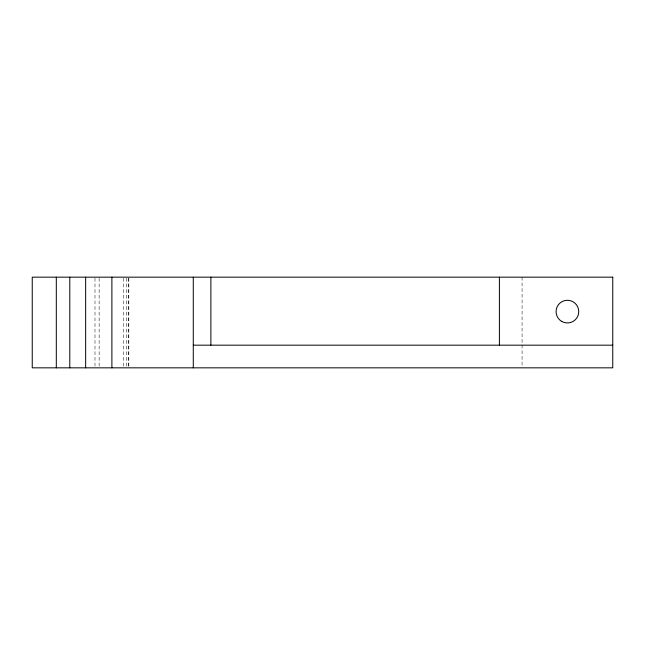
<?xml version="1.0" encoding="UTF-8"?>
<svg xmlns="http://www.w3.org/2000/svg" width="645" height="645" viewBox="0 0 645 645"><rect width="100%" height="100%" fill="white"/><g stroke="black" fill="none" stroke-linecap="round" stroke-linejoin="round"><path stroke-width="0.48" stroke-dasharray="3.23 2.42" d="M522.071 277.165L522.071 366.836M128.831 278.164L128.831 366.836M128.218 278.164L128.218 367.835M126.404 278.164L126.404 367.835M123.526 278.164L123.526 366.836M99.136 278.164L99.136 366.836M94.992 278.164L94.992 366.836"/><path stroke-width="0.97" d="M193.282 345.172L612.75 345.172M499.399 277.165L499.399 345.172M210.883 277.165L210.883 345.172M193.282 277.165L193.282 367.835M111.891 277.165L111.891 367.835M85.648 277.165L85.648 367.835M69.789 277.165L69.789 367.835M56.309 277.165L56.309 367.835M612.75 277.165L32.25 277.165L32.25 367.835L612.75 367.835L612.75 277.165M561.747 321.428A11.336 11.336 0 0 0 578.742 311.616A11.336 11.336 0 0 0 561.747 301.796A11.336 11.336 0 0 0 561.747 321.428"/></g></svg>
